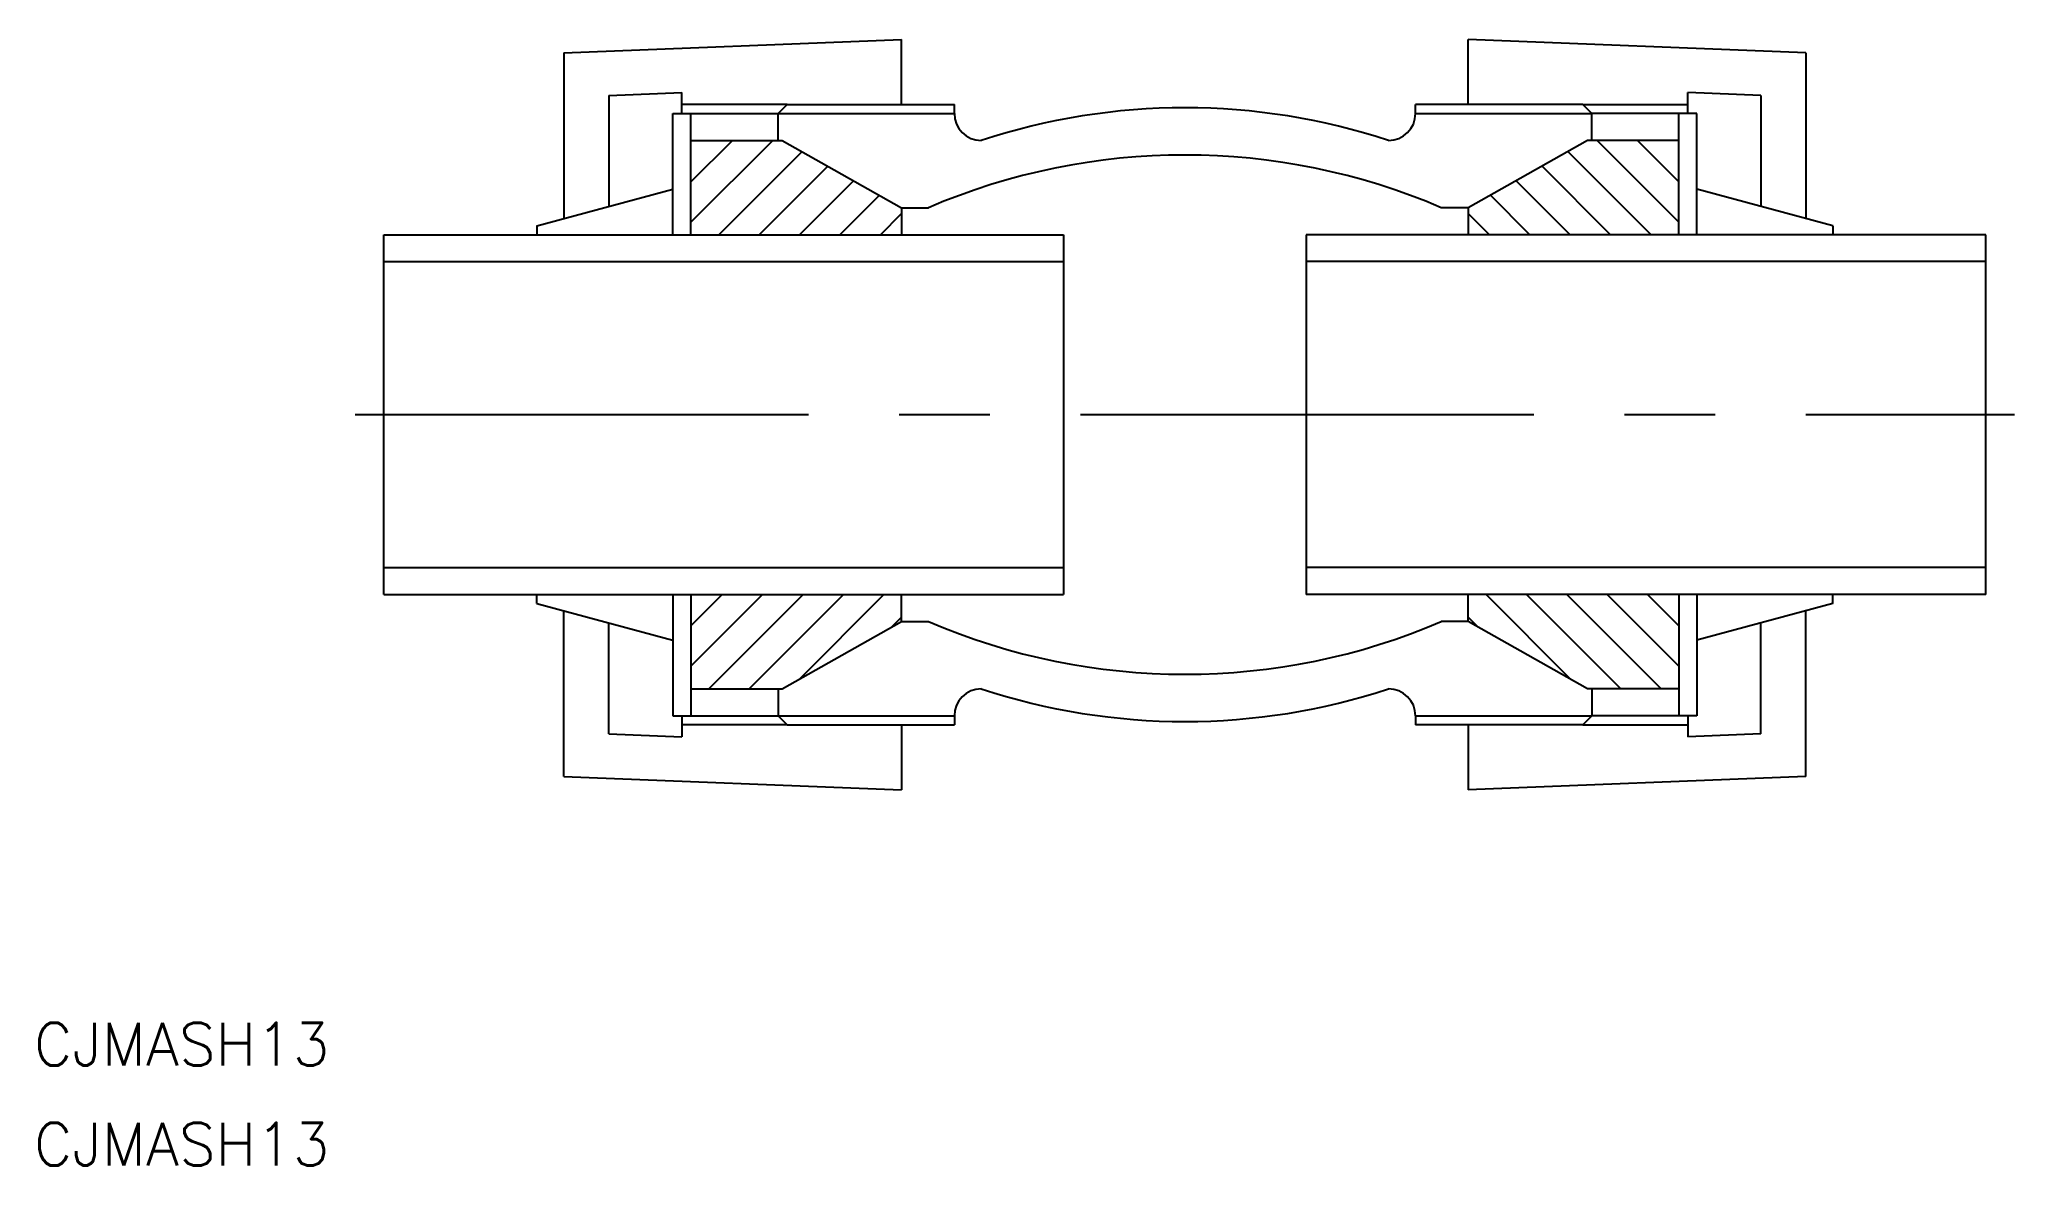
# Model space of a CAD drawing. Extents: x -80 to 58, y -53 to 26.
import ezdxf

# ---------------------------------------------------------------- set-up
doc = ezdxf.new("R2010")
doc.units = 0
doc.linetypes.add('CENTER', pattern=[50.8, 31.75, -6.35, 6.35, -6.35])
doc.layers.get('0').update_dxf_attribs({"linetype": 'CONTINUOUS'})
doc.layers.add('CENTER', color=1, linetype='CENTER')
doc.styles.get("Standard").update_dxf_attribs({"font": 'txt.shx', "height": 3, "bigfont": 'bigfont.shx'})

msp = doc.modelspace()

# ---------------------------------------------------------------- linework, layer by layer
at = {"color": 7, "linetype": 'CONTINUOUS'}
for p, q in [((-43.5, 25.35), (-19.85, 26.29)), ((-19.85, 21.73), (-19.85, 26.29)), ((43.5, 25.35), (19.85, 26.29)), ((19.85, 21.73), (19.85, 26.29)), ((-43.5, 25.35), (-43.5, 13.75)), ((43.5, 25.35), (43.5, 13.75)), ((-40.35, 22.36), (-35.23, 22.57)), ((-40.35, 22.36), (-40.35, 14.59)), ((-35.23, 21.1), (-35.23, 22.57)), ((40.35, 22.36), (35.23, 22.57)), ((35.23, 21.1), (35.23, 22.57)), ((40.35, 22.36), (40.35, 14.59)), ((-35.86, 21.1), (-28.5, 21.1)), ((-35.86, 12.61), (-35.86, 21.1)), ((-34.6, 12.61), (-34.6, 21.1)), ((-28.5, 21.1), (-27.87, 21.73)), ((-28.5, 19.21), (-28.5, 21.1)), ((-27.87, 21.73), (-16.15, 21.73)), ((-16.15, 21.1), (-16.15, 21.73)), ((27.87, 21.73), (16.15, 21.73)), ((16.15, 21.1), (16.15, 21.73)), ((28.5, 21.1), (27.87, 21.73)), ((35.86, 21.1), (28.5, 21.1)), ((28.5, 19.21), (28.5, 21.1)), ((34.6, 12.61), (34.6, 21.1)), ((35.86, 12.61), (35.86, 21.1)), ((-34.6, 19.21), (-28.21, 19.21)), ((-28.21, 19.21), (-19.85, 14.5)), ((28.21, 19.21), (19.85, 14.5)), ((34.6, 19.21), (28.21, 19.21)), ((-45.39, 13.24), (-35.86, 15.79)), ((45.39, 13.24), (35.86, 15.79)), ((-19.85, 14.5), (-17.96, 14.5)), ((-19.85, 14.5), (-19.85, 12.61)), ((19.85, 14.5), (17.96, 14.5)), ((19.85, 14.5), (19.85, 12.61)), ((-56.11, -12.61), (-56.11, 12.61)), ((-56.11, 12.61), (-8.5, 12.61)), ((-45.39, 13.24), (-45.39, 12.61)), ((-8.5, 12.61), (-8.5, -12.61)), ((8.5, 12.61), (8.5, -12.61)), ((56.11, 12.61), (8.5, 12.61)), ((45.39, 13.24), (45.39, 12.61)), ((56.11, -12.61), (56.11, 12.61)), ((-56.11, 10.72), (-8.5, 10.72)), ((56.11, 10.72), (8.5, 10.72)), ((-56.11, -10.72), (-8.5, -10.72)), ((56.11, -10.72), (8.5, -10.72)), ((-56.11, -12.61), (-8.5, -12.61)), ((-45.39, -13.24), (-45.39, -12.61)), ((-45.39, -13.24), (-35.86, -15.79)), ((-43.5, -25.35), (-43.5, -13.75)), ((-35.86, -12.61), (-35.86, -21.1)), ((-34.6, -12.61), (-34.6, -21.1)), ((-19.85, -14.5), (-19.85, -12.61)), ((56.11, -12.61), (8.5, -12.61)), ((19.85, -14.5), (19.85, -12.61)), ((34.6, -12.61), (34.6, -21.1)), ((35.86, -12.61), (35.86, -21.1)), ((45.39, -13.24), (35.86, -15.79)), ((43.5, -25.35), (43.5, -13.75)), ((45.39, -13.24), (45.39, -12.61)), ((-40.35, -22.36), (-40.35, -14.59)), ((-28.21, -19.21), (-19.85, -14.5)), ((-19.85, -14.5), (-17.96, -14.5)), ((19.85, -14.5), (17.96, -14.5)), ((28.21, -19.21), (19.85, -14.5)), ((40.35, -22.36), (40.35, -14.59)), ((-34.6, -19.21), (-28.21, -19.21)), ((-28.5, -19.21), (-28.5, -21.1)), ((34.6, -19.21), (28.21, -19.21)), ((28.5, -19.21), (28.5, -21.1)), ((-35.86, -21.1), (-28.5, -21.1)), ((-35.23, -21.1), (-35.23, -22.57)), ((-28.5, -21.1), (-27.87, -21.73)), ((-27.87, -21.73), (-16.15, -21.73)), ((-19.85, -21.73), (-19.85, -26.29)), ((-16.15, -21.1), (-16.15, -21.73)), ((16.15, -21.1), (16.15, -21.73)), ((27.87, -21.73), (16.15, -21.73)), ((19.85, -21.73), (19.85, -26.29)), ((28.5, -21.1), (27.87, -21.73)), ((35.86, -21.1), (28.5, -21.1)), ((35.23, -21.1), (35.23, -22.57)), ((-40.35, -22.36), (-35.23, -22.57)), ((40.35, -22.36), (35.23, -22.57)), ((-43.5, -25.35), (-19.85, -26.29)), ((43.5, -25.35), (19.85, -26.29))]:
    msp.add_line(p, q, dxfattribs=at)
at = {"color": 3, "linetype": 'CONTINUOUS'}
for p, q in [((-27.87, 21.73), (-35.23, 21.73)), ((-28.5, 21.1), (-16.15, 21.1)), ((16.15, 21.1), (28.5, 21.1)), ((27.87, 21.73), (35.23, 21.73)), ((-34.6, 19.15), (-34.53, 19.21)), ((-34.6, 16.32), (-31.7, 19.21)), ((-34.6, 13.49), (-28.87, 19.21)), ((-32.65, 12.61), (-26.82, 18.43)), ((32.65, 12.61), (26.82, 18.43)), ((34.6, 13.49), (28.87, 19.21)), ((34.6, 16.32), (31.7, 19.21)), ((34.6, 19.15), (34.53, 19.21)), ((-29.82, 12.61), (-25.02, 17.41)), ((29.82, 12.61), (25.02, 17.41)), ((-26.99, 12.61), (-23.21, 16.39)), ((-24.16, 12.61), (-21.4, 15.37)), ((24.16, 12.61), (21.4, 15.37)), ((26.99, 12.61), (23.21, 16.39)), ((-21.33, 12.61), (-19.85, 14.09)), ((21.33, 12.61), (19.85, 14.09)), ((-34.6, -14.8), (-32.41, -12.61)), ((-34.6, -17.62), (-29.58, -12.61)), ((-33.35, -19.21), (-26.75, -12.61)), ((-30.53, -19.21), (-23.92, -12.61)), ((-27.03, -18.55), (-21.09, -12.61)), ((27.03, -18.55), (21.09, -12.61)), ((30.53, -19.21), (23.92, -12.61)), ((33.35, -19.21), (26.75, -12.61)), ((34.6, -17.62), (29.58, -12.61)), ((34.6, -14.8), (32.41, -12.61)), ((-20.55, -14.89), (-19.85, -14.19)), ((20.55, -14.89), (19.85, -14.19)), ((-27.87, -21.73), (-35.23, -21.73)), ((-28.5, -21.1), (-16.15, -21.1)), ((16.15, -21.1), (28.5, -21.1)), ((27.87, -21.73), (35.23, -21.73))]:
    msp.add_line(p, q, dxfattribs=at)
at = {"color": 7, "linetype": 'CONTINUOUS'}
for centre, radius, start, end in [((-14.26, 21.1), 1.89, 180, 270), ((0, -24.06), 45.56, 71.757, 108.243), ((14.26, 21.1), 1.89, 270, 360), ((0, -27.37), 45.56, 66.7858, 113.2142), ((0, 27.37), 45.56, 246.7858, 293.2142), ((-14.26, -21.1), 1.89, 90, 180), ((0, 24.06), 45.56, 251.757, 288.243), ((14.26, -21.1), 1.89, 0, 90)]:
    msp.add_arc(centre, radius, start, end, dxfattribs=at)
at = {"layer": 'CENTER', "color": 1, "linetype": 'CENTER'}
msp.add_line((-58.11, 0), (58.11, 0), dxfattribs=at)

# ---------------------------------------------------------------- texts
at = {"color": 7, "linetype": 'CONTINUOUS'}
for p in [(-80.62, -45.61), (-80.62, -52.61)]:
    msp.add_text('CJMASH13', height=3, dxfattribs=at).set_placement(p)

doc.saveas('drawing.dxf')
